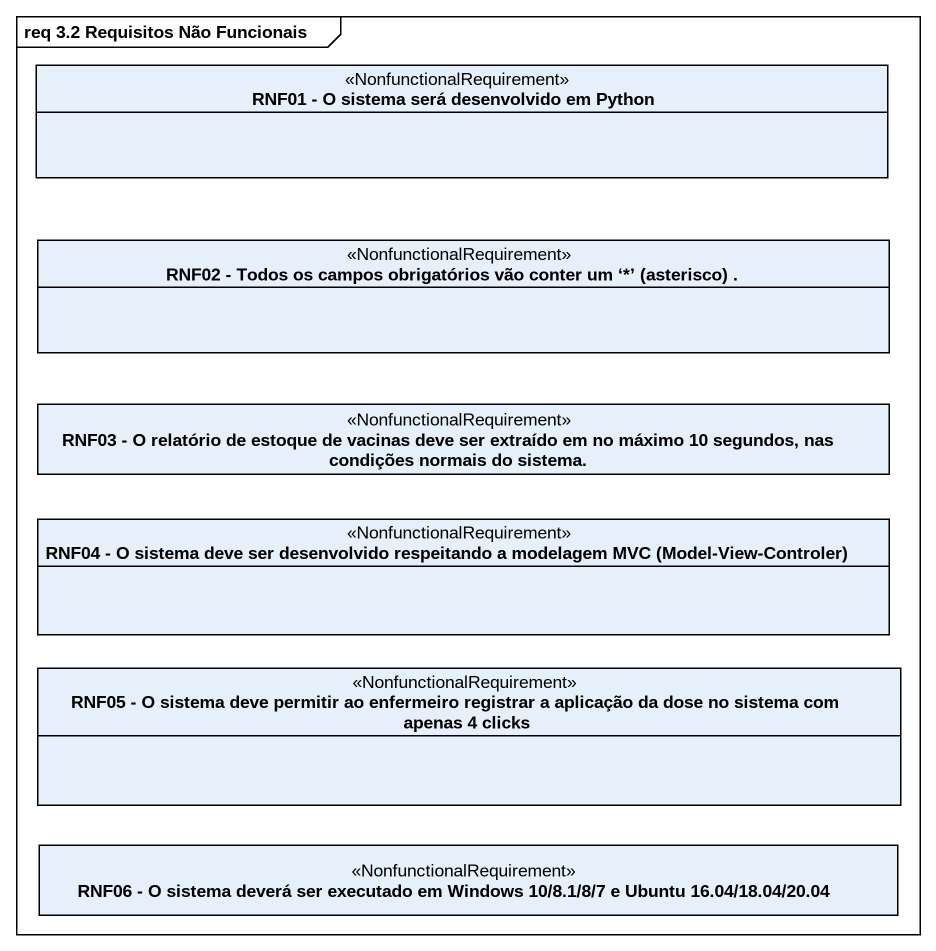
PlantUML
@startuml
mainframe req 3.2 Requisitos Não Funcionais
hide circle
hide empty members
class "RNF01 - O sistema será desenvolvido em Python" as RNF01_O_sistema_será <<NonfunctionalRequirement>>
class "RNF02 - Todos os campos obrigatórios vão conter um ‘*’ (asterisco) ." as RNF02_Todos_os_campos <<NonfunctionalRequirement>>
class "RNF03 - O relatório de estoque de vacinas deve ser extraído em no máximo 10 segundos, nas condições normais do sistema." as RNF03_O_relatório_de <<NonfunctionalRequirement>>
class "RNF04 - O sistema deve ser desenvolvido respeitando a modelagem MVC (Model-View-Controler)" as RNF04_O_sistema_deve_ser <<NonfunctionalRequirement>>
class "RNF05 - O sistema deve permitir ao enfermeiro registrar a aplicação da dose no sistema com apenas 4 clicks" as RNF05_O_sistema_deve <<NonfunctionalRequirement>>
class "RNF06 - O sistema deverá ser executado em Windows 10/8.1/8/7 e Ubuntu 16.04/18.04/20.04" as RNF06_O_sistema_deverá_ser <<NonfunctionalRequirement>>
@enduml
